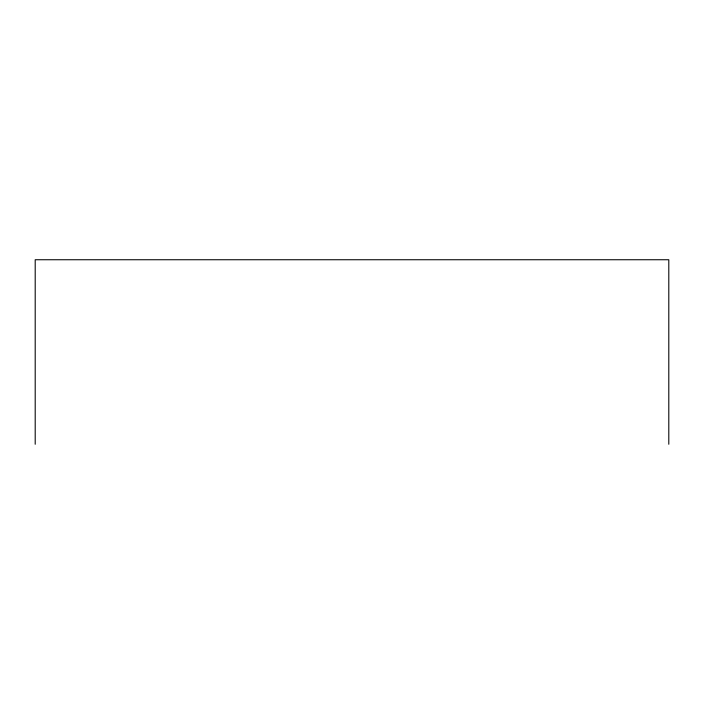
<?xml version="1.0" encoding="UTF-8"?>
<svg xmlns="http://www.w3.org/2000/svg" width="704" height="704" viewBox="0 0 704 704"><rect width="100%" height="100%" fill="white"/><g stroke="black" fill="none" stroke-linecap="round" stroke-linejoin="round"><path stroke-width="1.06" d="M668.8 444.259L668.8 259.741L35.2 259.741L35.2 444.259"/></g></svg>
